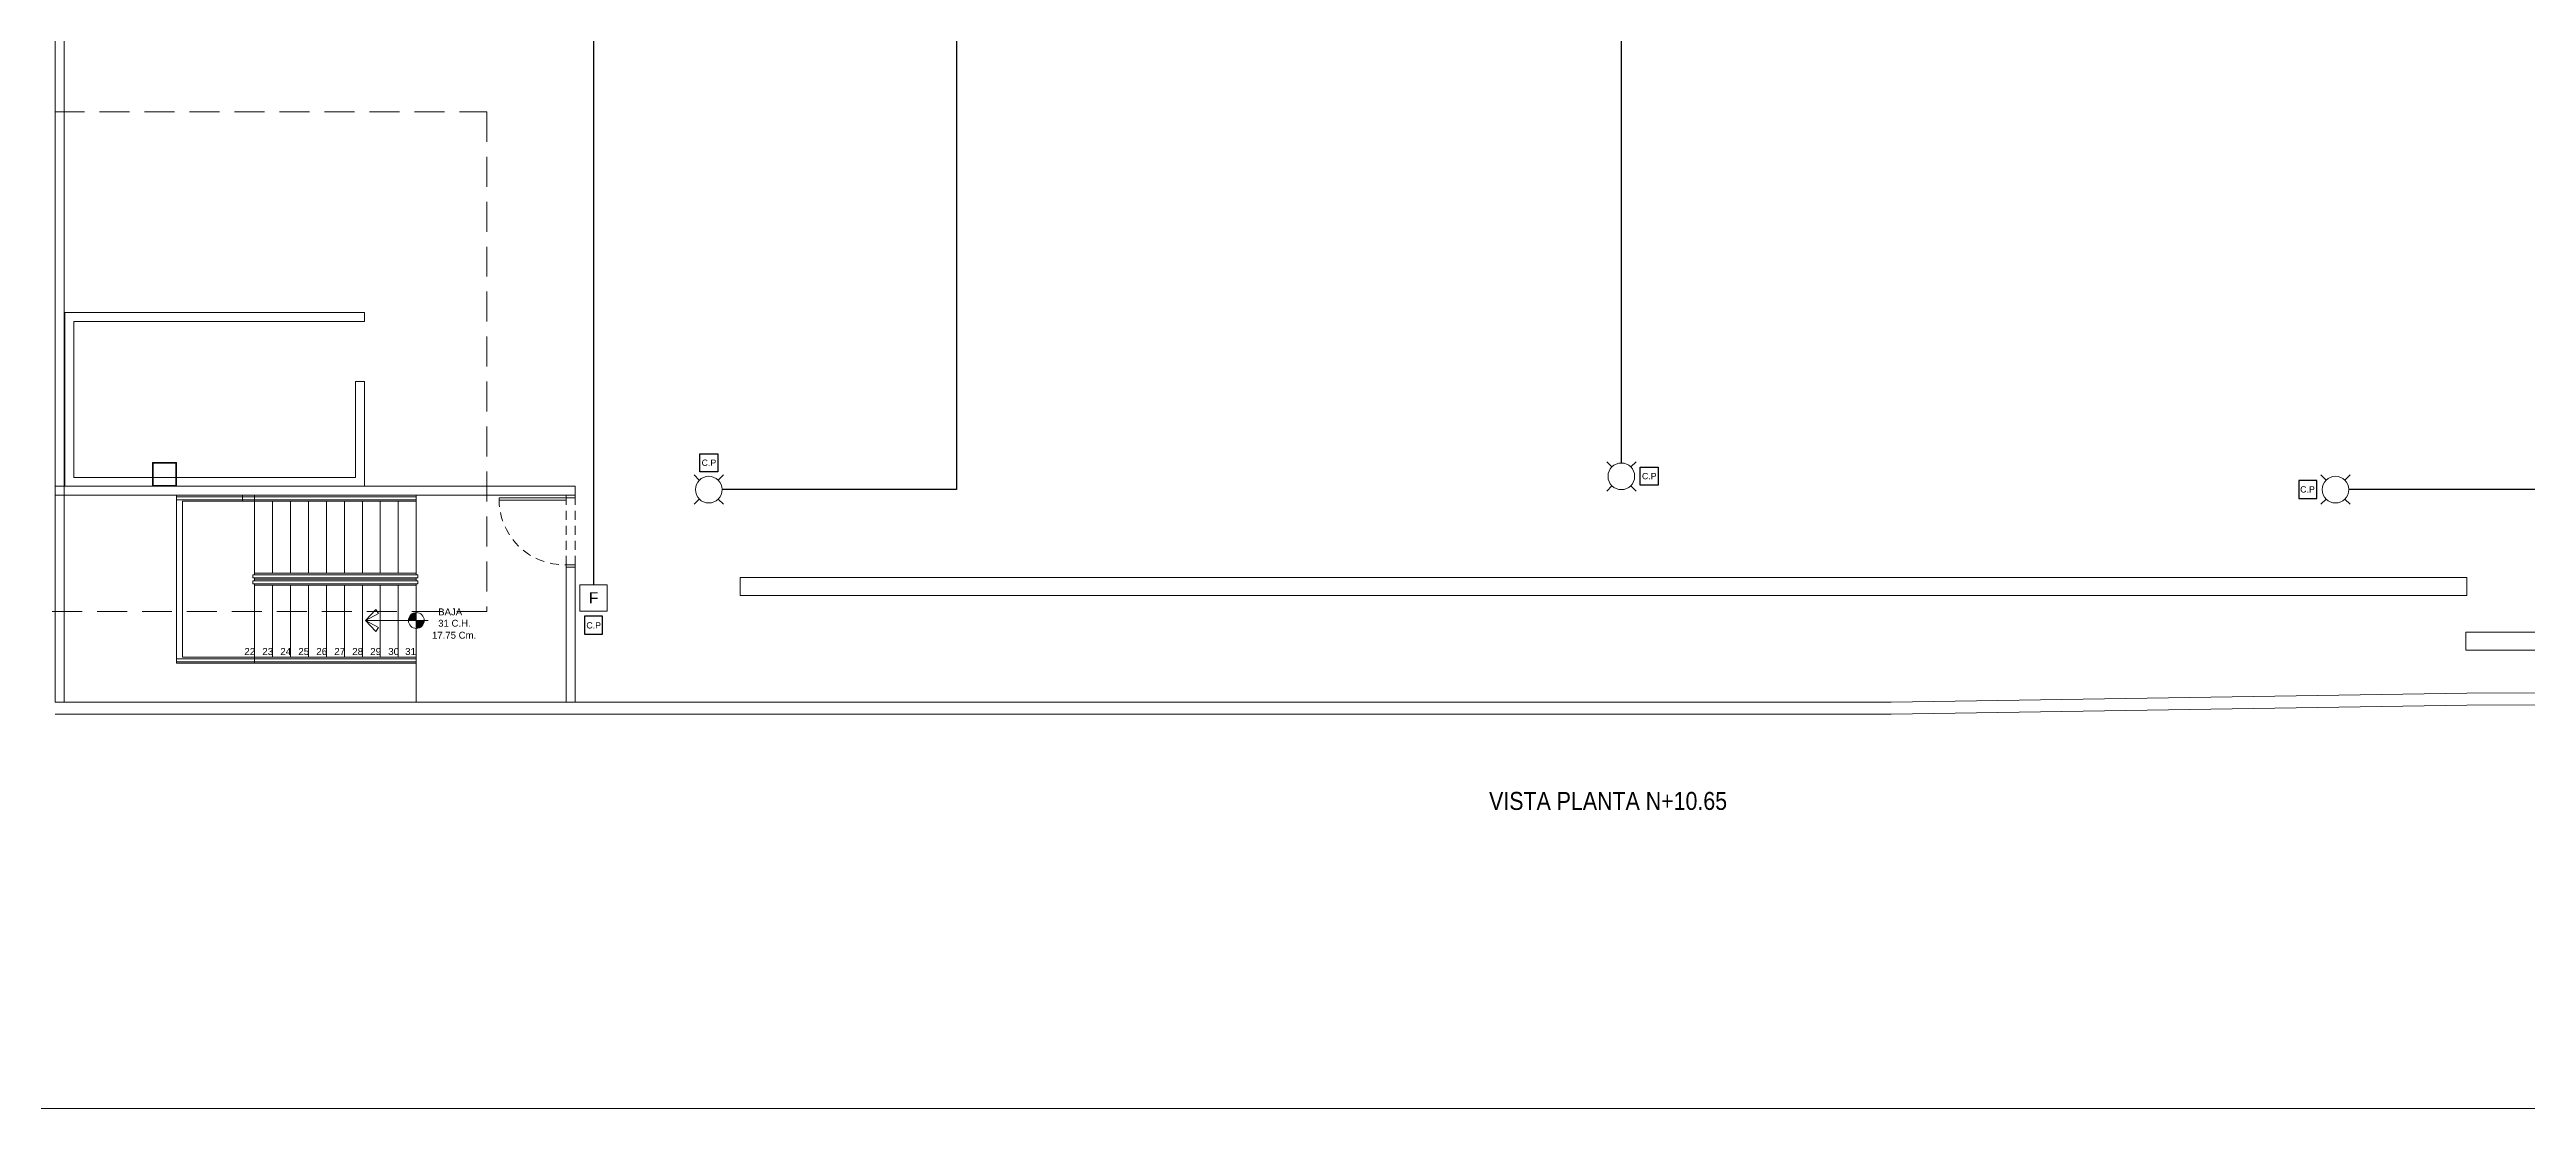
# Model space of a CAD drawing. Header units: millimetres. Extents: x 1010 to 1494, y -119 to 564.
# Drawn here: x 1191.98 to 1233.29, y -119.15 to -101.49 of the extents above; entities that cross this region are included whole.
import ezdxf
from ezdxf.enums import TextEntityAlignment as Align

# ---------------------------------------------------------------- set-up
doc = ezdxf.new("R2010")
doc.units = ezdxf.units.MM
doc.linetypes.add('HIDDEN', pattern=[0.375, 0.25, -0.125])
doc.layers.get('0').update_dxf_attribs({"lineweight": 9})
for name, color, linetype, lineweight in [('Arquitectónico Bloqueado', 9, 'Continuous', 9), ('AS_0', 7, 'Continuous', 9), ('AS_Alarm Components', 7, 'Continuous', 9), ('AS_DETECCION_P2', 7, 'Continuous', 30), ('AS_Text Line', 7, 'Continuous', 9)]:
    doc.layers.add(name, color=color, linetype=linetype, lineweight=lineweight)
doc.styles.add('Arial', font='arial.ttf')
doc.styles.add('Arial_400', font='arial.ttf')
doc.styles.add('SWISS', font='swiss.ttf')

# ---------------------------------------------------------------- blocks, each defined once
blk = doc.blocks.new('Base Arquitectónico 2do Piso')
at = {"layer": 'Arquitectónico Bloqueado', "transparency": 33554534}
h = blk.add_hatch(color=256, dxfattribs=at)
h.dxf.hatch_style = 1
h.paths.add_polyline_path([(1198.093, -111.144), (1198.093, -111.012), (1198.225, -111.012, -0.414211)])
h.paths.add_polyline_path([(1198.093, -111.012), (1197.961, -111.012, -0.414211), (1198.093, -110.879)])
at = {"layer": 'Arquitectónico Bloqueado'}
for p, q in [((1192.068, -80.714), (1192.068, -112.374)), ((1192.218, -80.914), (1192.218, -112.374)), ((1192.23, -108.774), (1192.23, -105.873)), ((1192.23, -105.873), (1197.23, -105.873)), ((1192.38, -108.624), (1192.38, -106.024)), ((1192.38, -106.024), (1197.23, -106.024)), ((1197.23, -106.024), (1197.23, -105.873)), ((1197.08, -107.024), (1197.08, -108.624)), ((1197.08, -107.024), (1197.227, -107.024)), ((1197.227, -107.024), (1197.23, -108.774)), ((1197.08, -108.624), (1192.38, -108.624)), ((1192.063, -108.774), (1200.743, -108.774)), ((1192.063, -108.924), (1200.743, -108.924)), ((1197.23, -108.774), (1192.23, -108.774)), ((1194.093, -108.924), (1194.093, -111.724)), ((1198.093, -108.949), (1194.093, -108.949)), ((1198.093, -108.999), (1194.093, -108.999)), ((1198.093, -109.024), (1194.193, -109.024)), ((1194.193, -109.024), (1194.193, -111.624)), ((1195.193, -109.024), (1195.193, -108.924)), ((1199.393, -108.924), (1195.193, -108.924)), ((1195.393, -108.949), (1195.393, -108.924)), ((1195.393, -108.949), (1195.393, -108.999)), ((1195.393, -109.024), (1195.393, -108.999)), ((1195.393, -110.249), (1195.393, -109.024)), ((1195.693, -110.224), (1195.693, -109.024)), ((1195.993, -110.224), (1195.993, -109.024)), ((1196.293, -110.224), (1196.293, -109.024)), ((1196.593, -110.224), (1196.593, -109.024)), ((1196.893, -110.224), (1196.893, -109.024)), ((1197.193, -110.224), (1197.193, -109.024)), ((1197.493, -110.224), (1197.493, -109.024)), ((1197.793, -110.224), (1197.793, -109.024)), ((1198.093, -108.949), (1198.093, -108.924)), ((1198.093, -108.999), (1198.093, -108.949)), ((1198.093, -109.024), (1198.093, -108.999)), ((1198.093, -110.249), (1198.093, -109.024)), ((1200.743, -108.924), (1200.743, -108.774)), ((1195.368, -110.299), (1195.368, -110.249)), ((1195.368, -110.249), (1198.118, -110.249)), ((1195.368, -110.299), (1198.118, -110.299)), ((1195.393, -110.224), (1198.093, -110.224)), ((1195.393, -110.349), (1195.393, -110.299)), ((1198.093, -110.349), (1198.093, -110.299)), ((1198.118, -110.299), (1198.118, -110.249)), ((1200.593, -112.36), (1200.593, -110.124)), ((1200.593, -110.124), (1200.743, -110.124)), ((1200.743, -112.36), (1200.743, -110.124)), ((1195.368, -110.399), (1195.368, -110.349)), ((1195.368, -110.349), (1198.118, -110.349)), ((1195.368, -110.399), (1198.118, -110.399)), ((1195.393, -110.324), (1198.093, -110.324)), ((1195.393, -111.624), (1195.393, -110.399)), ((1195.393, -110.424), (1198.093, -110.424)), ((1195.693, -111.624), (1195.693, -110.424)), ((1195.993, -111.624), (1195.993, -110.424)), ((1196.293, -111.624), (1196.293, -110.424)), ((1196.593, -111.624), (1196.593, -110.424)), ((1196.893, -111.624), (1196.893, -110.424)), ((1197.193, -111.624), (1197.193, -110.424)), ((1197.493, -111.624), (1197.493, -110.424)), ((1197.793, -111.624), (1197.793, -110.424)), ((1198.093, -111.624), (1198.093, -110.399)), ((1198.118, -110.399), (1198.118, -110.349)), ((1197.419, -110.829), (1197.243, -111.012)), ((1197.243, -111.012), (1197.46, -110.896)), ((1197.243, -111.012), (1198.293, -111.012)), ((1197.243, -111.012), (1197.46, -111.127)), ((1197.419, -111.194), (1197.243, -111.012)), ((1197.46, -110.896), (1197.419, -110.829)), ((1197.46, -111.127), (1197.419, -111.194)), ((1194.093, -111.649), (1198.093, -111.649)), ((1194.093, -111.699), (1198.093, -111.699)), ((1194.093, -111.724), (1195.393, -111.724)), ((1194.193, -111.624), (1198.093, -111.624)), ((1195.393, -111.649), (1195.393, -111.624)), ((1195.393, -111.649), (1195.393, -111.699)), ((1195.393, -111.724), (1195.393, -111.699)), ((1195.393, -111.724), (1198.093, -111.724)), ((1198.093, -111.649), (1198.093, -111.624)), ((1198.093, -111.649), (1198.093, -111.699)), ((1198.093, -112.36), (1198.093, -111.699)), ((1192.068, -112.374), (1193.893, -112.374)), ((1193.893, -112.374), (1203.493, -112.374)), ((1203.493, -112.374), (1213.093, -112.374)), ((1222.693, -112.374), (1213.093, -112.374)), ((1232.293, -112.224), (1222.693, -112.374)), ((1241.893, -112.194), (1232.293, -112.224)), ((1192.068, -112.574), (1193.893, -112.574)), ((1193.893, -112.574), (1203.493, -112.574)), ((1203.493, -112.574), (1213.093, -112.574)), ((1222.693, -112.574), (1213.093, -112.574)), ((1232.293, -112.424), (1222.693, -112.574)), ((1241.893, -112.394), (1232.293, -112.424))]:
    blk.add_line(p, q, dxfattribs=at)
at = {"layer": 'Arquitectónico Bloqueado', "linetype": 'HIDDEN', "ltscale": 0.6}
for p, q in [((1195.193, -108.924), (1194.093, -108.924)), ((1200.592, -110.083, -99.842), (1200.593, -108.964, -99.842)), ((1200.742, -110.083, -99.842), (1200.743, -108.964, -99.842))]:
    blk.add_line(p, q, dxfattribs=at)
at = {"layer": 'Arquitectónico Bloqueado'}
for points in [[(1170.784, -5.291), (1321.02, -5.291), (1321.02, -119.15), (1170.784, -119.15)], [(1199.473, -109.004), (1200.593, -109.004), (1200.593, -108.964), (1199.473, -108.964)], [(1200.593, -108.964), (1200.743, -108.964), (1200.743, -108.924), (1200.593, -108.924)], [(1200.592, -110.123), (1200.742, -110.123), (1200.742, -110.083), (1200.592, -110.083)], [(1203.493, -110.296), (1232.293, -110.296), (1232.293, -110.596), (1203.493, -110.596)], [(1232.28, -111.204), (1241.364, -111.204), (1241.364, -111.504), (1232.28, -111.504)]]:
    blk.add_lwpolyline(points, close=True, dxfattribs=at)
at = {"layer": 'Arquitectónico Bloqueado', "linetype": 'HIDDEN', "ltscale": 2}
blk.add_lwpolyline([(1190.561, -102.527), (1199.268, -102.527), (1199.268, -110.864), (1190.561, -110.864)], close=True, dxfattribs=at)
at = {"layer": 'Arquitectónico Bloqueado'}
for points in [[(1193.693, -108.374), (1194.093, -108.374), (1194.093, -108.774), (1193.693, -108.774), (1193.693, -108.374)], [(1193.705, -108.386), (1194.081, -108.386), (1194.081, -108.762), (1193.705, -108.762), (1193.705, -108.386)]]:
    blk.add_lwpolyline(points, dxfattribs=at)
blk.add_circle((1198.093, -111.012), 0.132, dxfattribs=at)
at = {"layer": 'Arquitectónico Bloqueado', "linetype": 'HIDDEN', "ltscale": 0.6}
blk.add_arc((1200.562, -108.994, -99.842), 1.089, 178.4179, 271.5527, dxfattribs=at)
at = {"layer": 'Arquitectónico Bloqueado', "style": 'SWISS'}
for s, p in [('31 C.H.', (1198.458, -111.115)), ('BAJA', (1198.458, -110.925)), ('17.75 Cm.', (1198.355, -111.315))]:
    blk.add_text(s, height=0.1144, rotation=0.0868, dxfattribs=at).set_placement(p)
for s, p in [('22', (1195.315, -111.587)), ('23', (1195.615, -111.587)), ('24', (1195.915, -111.587)), ('25', (1196.215, -111.587)), ('26', (1196.515, -111.587)), ('27', (1196.815, -111.587)), ('28', (1197.115, -111.587)), ('29', (1197.415, -111.587)), ('30', (1197.715, -111.587)), ('31', (1197.997, -111.587))]:
    blk.add_text(s, height=0.1168, rotation=359.9132, dxfattribs=at).set_placement(p, align=Align.CENTER)
at = {"layer": 'Arquitectónico Bloqueado', "style": 'Arial', "width": 0.85}
blk.add_text('VISTA PLANTA N+10.65', height=0.3, dxfattribs=at).set_placement((1215.987, -114.171))
blk.add_text('VISTA PLANTA N+10.65', height=0.3, dxfattribs=at).set_placement((1215.987, -114.171))
blk = doc.blocks.new('AS_Strobe-CEILING')
at = {"color": 0, "linetype": 'Continuous', "lineweight": 20}
for p, q in [((-0.105, 0.105), (-0.163, 0.163)), ((0.105, 0.105), (0.163, 0.163)), ((-0.105, -0.105), (-0.163, -0.163)), ((0.105, -0.105), (0.163, -0.163))]:
    blk.add_line(p, q, dxfattribs=at)
blk.add_ellipse((0, 0), major_axis=(0.148, 0), ratio=1, dxfattribs=at)
blk = doc.blocks.new('Caja de Paso')
at = {"layer": 'AS_DETECCION_P2', "color": 1}
blk.add_lwpolyline([(1225.809, 42.937), (1226.109, 42.937), (1226.109, 42.637), (1225.809, 42.637), (1225.809, 42.937)], dxfattribs=at)
at = {"layer": 'AS_0', "color": 1, "linetype": 'Continuous', "style": 'Arial_400'}
blk.add_attdef('C.P', text='', height=0.105, dxfattribs=at).set_placement((1225.962, 42.791), align=Align.MIDDLE_CENTER)
blk = doc.blocks.new('Estcación Manual Alarma')
at = {"layer": 'AS_Alarm Components', "color": 6, "linetype": 'Continuous', "lineweight": 15}
blk.add_lwpolyline([(1256.779, 172.785), (1257.234, 172.785), (1257.234, 172.347), (1256.779, 172.347)], close=True, dxfattribs=at)
at = {"layer": 'AS_Text Line', "color": 6, "linetype": 'Continuous', "lineweight": 15, "style": 'Arial_400'}
blk.add_text('F', height=0.186, dxfattribs=at).set_placement((1256.929, 172.477))

msp = doc.modelspace()

# ---------------------------------------------------------------- linework, layer by layer
at = {"layer": 'AS_DETECCION_P2', "color": 5}
for p, q in [((1201.04823, -99.82925), (1201.04823, -110.4182)), ((1218.193, -108.38581), (1218.193, -99.82925)), ((1207.10501, -100.05097), (1207.10501, -108.82925)), ((1207.10501, -108.82925), (1203.193, -108.82925)), ((1237.10501, -108.82925), (1230.32673, -108.82925))]:
    msp.add_line(p, q, dxfattribs=at)

# ---------------------------------------------------------------- block references
at = {"layer": 'Arquitectónico Bloqueado', "color": 5}
msp.add_blockref('Base Arquitectónico 2do Piso', (0, 0), dxfattribs=at)
at = {"layer": 'AS_DETECCION_P2', "color": 1}
for p in [(-22.98766, -151.17061), (-7.30304, -151.39407)]:
    msp.add_blockref('Caja de Paso', p, dxfattribs=at).add_auto_attribs({'C.P': 'C.P'})
at = {"layer": 'AS_DETECCION_P2', "color": 1, "linetype": 'Continuous', "xscale": 1.5, "yscale": 1.5, "zscale": 1.5}
for p in [(1202.97128, -108.82925), (1218.193, -108.60753), (1230.10501, -108.82925)]:
    msp.add_blockref('AS_Strobe-CEILING', p, dxfattribs=at)
at = {"layer": 'AS_DETECCION_P2', "color": 1}
ref = msp.add_blockref('Caja de Paso', (2455.60105, -151.61579), dxfattribs=dict(at, xscale=-1))
ref.add_attrib('C.P', 'C.P', dxfattribs={"layer": 'AS_0', "color": 1, "linetype": 'Continuous', "height": 0.104904, "style": 'Arial_400'}).set_placement((1229.63794, -108.82506), align=Align.MIDDLE_CENTER)
at = {"layer": 'AS_DETECCION_P2', "color": 5}
msp.add_blockref('Estcación Manual Alarma', (-55.95813, -283.20297), dxfattribs=at)
at = {"layer": 'AS_DETECCION_P2', "color": 1}
ref = msp.add_blockref('Caja de Paso', (-24.91071, -68.30199), dxfattribs=dict(at, xscale=-1, rotation=180))
ref.add_attrib('C.P', 'C.P', dxfattribs={"layer": 'AS_0', "color": 1, "linetype": 'Continuous', "height": 0.104904, "style": 'Arial_400'}).set_placement((1201.05147, -111.09272), align=Align.MIDDLE_CENTER)

doc.saveas('drawing.dxf')
